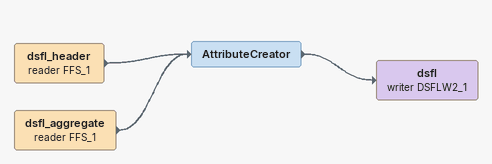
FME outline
dsfl_header (reader FFS_1)
    -> AttributeCreator
dsfl_aggregate (reader FFS_1)
    -> AttributeCreator
AttributeCreator
    -> dsfl (writer DSFLW2_1)
dsfl (writer DSFLW2_1)
